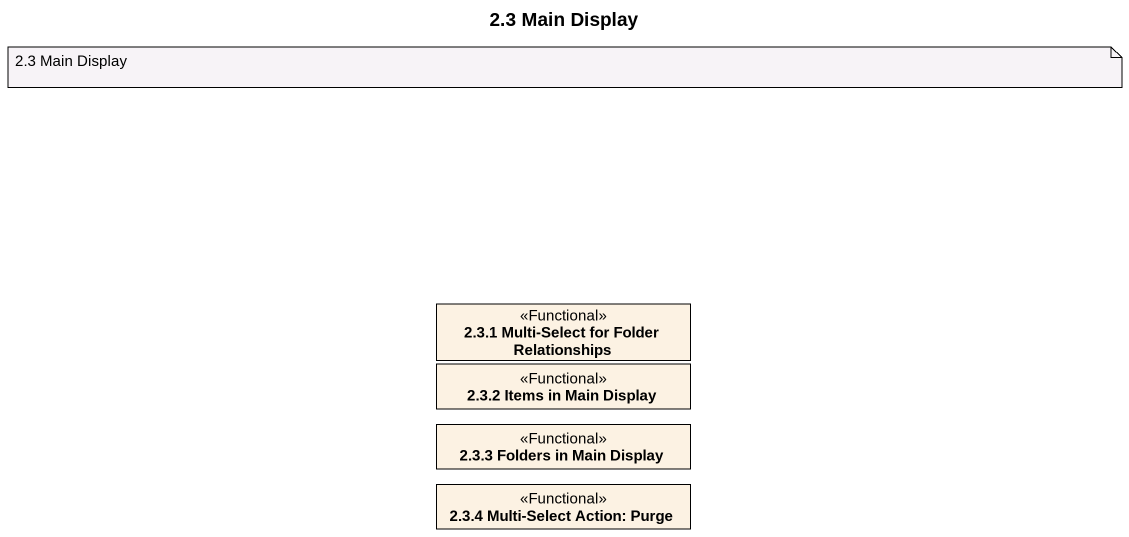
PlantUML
@startuml
title 2.3 Main Display
hide circle
hide empty members
class "2.3.1 Multi-Select for Folder Relationships" as r2_3_1_Multi_Select_for <<Functional>>
class "2.3.2 Items in Main Display" as r2_3_2_Items_in_Main_Display <<Functional>>
class "2.3.3 Folders in Main Display" as r2_3_3_Folders_in_Main <<Functional>>
class "2.3.4 Multi-Select Action: Purge" as r2_3_4_Multi_Select_Action <<Functional>>
note as N1
  2.3 Main Display
end note
@enduml
